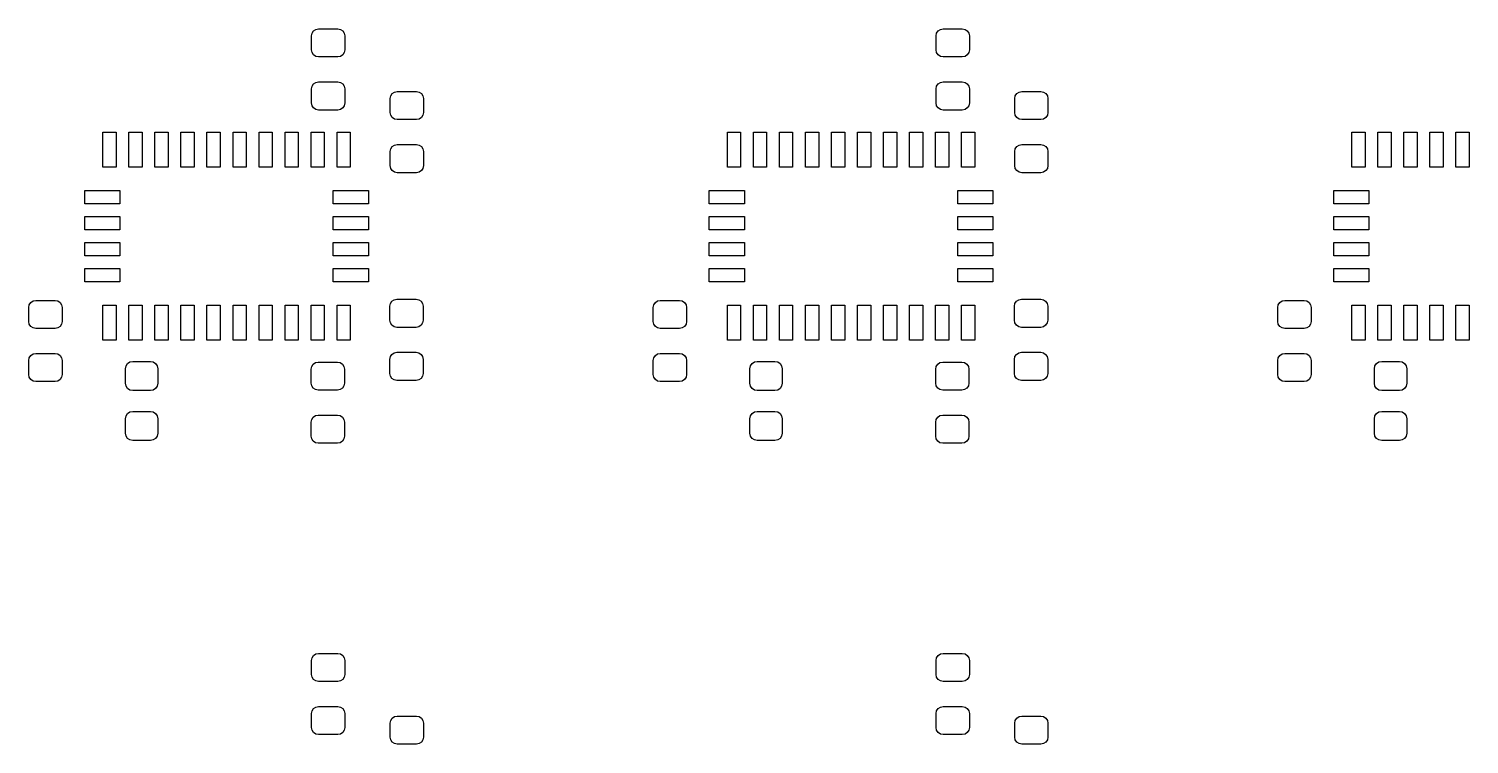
# Model space of a CAD drawing. Extents: x 120.7 to 176.3, y -84 to -28.
# Drawn here: x 120.7 to 148.38, y -41.76 to -28.02 of the extents above; entities that cross this region are included whole.
import ezdxf

# ---------------------------------------------------------------- set-up
doc = ezdxf.new("R2010")
doc.units = 0
doc.layers.add('BLACK', color=7, linetype='CONTINUOUS')

msp = doc.modelspace()

# ---------------------------------------------------------------- linework, layer by layer
at = {"layer": 'BLACK', "linetype": 'CONTINUOUS'}
for p, q in [((126.132, -28.151), (126.143, -28.0994)), ((126.132, -28.421), (126.132, -28.151)), ((126.143, -28.0994), (126.172, -28.0556)), ((126.172, -28.0556), (126.216, -28.0263)), ((126.216, -28.0263), (126.267, -28.016)), ((126.267, -28.016), (126.637, -28.016)), ((126.637, -28.016), (126.689, -28.0263)), ((126.689, -28.0263), (126.733, -28.0556)), ((126.733, -28.0556), (126.762, -28.0994)), ((126.762, -28.0994), (126.772, -28.151)), ((126.772, -28.151), (126.772, -28.421)), ((138.132, -28.151), (138.143, -28.0994)), ((138.132, -28.421), (138.132, -28.151)), ((138.143, -28.0994), (138.172, -28.0556)), ((138.172, -28.0556), (138.216, -28.0263)), ((138.216, -28.0263), (138.267, -28.016)), ((138.267, -28.016), (138.637, -28.016)), ((138.637, -28.016), (138.689, -28.0263)), ((138.689, -28.0263), (138.733, -28.0556)), ((138.733, -28.0556), (138.762, -28.0994)), ((138.762, -28.0994), (138.772, -28.151)), ((138.772, -28.151), (138.772, -28.421)), ((126.143, -28.4727), (126.132, -28.421)), ((126.172, -28.5165), (126.143, -28.4727)), ((126.762, -28.4727), (126.733, -28.5165)), ((126.772, -28.421), (126.762, -28.4727)), ((138.143, -28.4727), (138.132, -28.421)), ((138.172, -28.5165), (138.143, -28.4727)), ((138.762, -28.4727), (138.733, -28.5165)), ((138.772, -28.421), (138.762, -28.4727)), ((126.216, -28.5457), (126.172, -28.5165)), ((126.267, -28.556), (126.216, -28.5457)), ((126.637, -28.556), (126.267, -28.556)), ((126.689, -28.5457), (126.637, -28.556)), ((126.733, -28.5165), (126.689, -28.5457)), ((138.216, -28.5457), (138.172, -28.5165)), ((138.267, -28.556), (138.216, -28.5457)), ((138.637, -28.556), (138.267, -28.556)), ((138.689, -28.5457), (138.637, -28.556)), ((138.733, -28.5165), (138.689, -28.5457)), ((126.172, -29.0756), (126.216, -29.0463)), ((126.216, -29.0463), (126.267, -29.036)), ((126.267, -29.036), (126.637, -29.036)), ((126.637, -29.036), (126.689, -29.0463)), ((126.689, -29.0463), (126.733, -29.0756)), ((138.172, -29.0756), (138.216, -29.0463)), ((138.216, -29.0463), (138.267, -29.036)), ((138.267, -29.036), (138.637, -29.036)), ((138.637, -29.036), (138.689, -29.0463)), ((138.689, -29.0463), (138.733, -29.0756)), ((126.132, -29.171), (126.143, -29.1194)), ((126.132, -29.441), (126.132, -29.171)), ((126.143, -29.1194), (126.172, -29.0756)), ((126.733, -29.0756), (126.762, -29.1194)), ((126.762, -29.1194), (126.772, -29.171)), ((126.772, -29.171), (126.772, -29.441)), ((127.643, -29.355), (127.654, -29.3033)), ((127.654, -29.3033), (127.683, -29.2595)), ((127.683, -29.2595), (127.727, -29.2303)), ((127.727, -29.2303), (127.778, -29.22)), ((127.778, -29.22), (128.148, -29.22)), ((128.148, -29.22), (128.2, -29.2303)), ((128.2, -29.2303), (128.244, -29.2595)), ((128.244, -29.2595), (128.273, -29.3033)), ((128.273, -29.3033), (128.283, -29.355)), ((138.132, -29.171), (138.143, -29.1194)), ((138.132, -29.441), (138.132, -29.171)), ((138.143, -29.1194), (138.172, -29.0756)), ((138.733, -29.0756), (138.762, -29.1194)), ((138.762, -29.1194), (138.772, -29.171)), ((138.772, -29.171), (138.772, -29.441)), ((139.643, -29.355), (139.654, -29.3033)), ((139.654, -29.3033), (139.683, -29.2595)), ((139.683, -29.2595), (139.727, -29.2303)), ((139.727, -29.2303), (139.778, -29.22)), ((139.778, -29.22), (140.148, -29.22)), ((140.148, -29.22), (140.2, -29.2303)), ((140.2, -29.2303), (140.244, -29.2595)), ((140.244, -29.2595), (140.273, -29.3033)), ((140.273, -29.3033), (140.283, -29.355)), ((126.143, -29.4927), (126.132, -29.441)), ((126.172, -29.5365), (126.143, -29.4927)), ((126.216, -29.5657), (126.172, -29.5365)), ((126.267, -29.576), (126.216, -29.5657)), ((126.637, -29.576), (126.267, -29.576)), ((126.689, -29.5657), (126.637, -29.576)), ((126.733, -29.5365), (126.689, -29.5657)), ((126.762, -29.4927), (126.733, -29.5365)), ((126.772, -29.441), (126.762, -29.4927)), ((127.643, -29.625), (127.643, -29.355)), ((128.283, -29.355), (128.283, -29.625)), ((138.143, -29.4927), (138.132, -29.441)), ((138.172, -29.5365), (138.143, -29.4927)), ((138.216, -29.5657), (138.172, -29.5365)), ((138.267, -29.576), (138.216, -29.5657)), ((138.637, -29.576), (138.267, -29.576)), ((138.689, -29.5657), (138.637, -29.576)), ((138.733, -29.5365), (138.689, -29.5657)), ((138.762, -29.4927), (138.733, -29.5365)), ((138.772, -29.441), (138.762, -29.4927)), ((139.643, -29.625), (139.643, -29.355)), ((140.283, -29.355), (140.283, -29.625)), ((127.654, -29.6767), (127.643, -29.625)), ((127.683, -29.7205), (127.654, -29.6767)), ((127.727, -29.7497), (127.683, -29.7205)), ((127.778, -29.76), (127.727, -29.7497)), ((128.148, -29.76), (127.778, -29.76)), ((128.2, -29.7497), (128.148, -29.76)), ((128.244, -29.7205), (128.2, -29.7497)), ((128.273, -29.6767), (128.244, -29.7205)), ((128.283, -29.625), (128.273, -29.6767)), ((139.654, -29.6767), (139.643, -29.625)), ((139.683, -29.7205), (139.654, -29.6767)), ((139.727, -29.7497), (139.683, -29.7205)), ((139.778, -29.76), (139.727, -29.7497)), ((140.148, -29.76), (139.778, -29.76)), ((140.2, -29.7497), (140.148, -29.76)), ((140.244, -29.7205), (140.2, -29.7497)), ((140.273, -29.6767), (140.244, -29.7205)), ((140.283, -29.625), (140.273, -29.6767)), ((122.123, -30.675), (122.123, -30)), ((122.123, -30), (122.377, -30)), ((122.377, -30), (122.377, -30.675)), ((122.623, -30.675), (122.623, -30)), ((122.623, -30), (122.877, -30)), ((122.877, -30), (122.877, -30.675)), ((123.123, -30.675), (123.123, -30)), ((123.123, -30), (123.377, -30)), ((123.377, -30), (123.377, -30.675)), ((123.623, -30.675), (123.623, -30)), ((123.623, -30), (123.877, -30)), ((123.877, -30), (123.877, -30.675)), ((124.123, -30.675), (124.123, -30)), ((124.123, -30), (124.377, -30)), ((124.377, -30), (124.377, -30.675)), ((124.623, -30.675), (124.623, -30)), ((124.623, -30), (124.877, -30)), ((124.877, -30), (124.877, -30.675)), ((125.123, -30.675), (125.123, -30)), ((125.123, -30), (125.377, -30)), ((125.377, -30), (125.377, -30.675)), ((125.623, -30.675), (125.623, -30)), ((125.623, -30), (125.877, -30)), ((125.877, -30), (125.877, -30.675)), ((126.123, -30.675), (126.123, -30)), ((126.123, -30), (126.377, -30)), ((126.377, -30), (126.377, -30.675)), ((126.623, -30.675), (126.623, -30)), ((126.623, -30), (126.877, -30)), ((126.877, -30), (126.877, -30.675)), ((134.123, -30.675), (134.123, -30)), ((134.123, -30), (134.377, -30)), ((134.377, -30), (134.377, -30.675)), ((134.623, -30.675), (134.623, -30)), ((134.623, -30), (134.877, -30)), ((134.877, -30), (134.877, -30.675)), ((135.123, -30.675), (135.123, -30)), ((135.123, -30), (135.377, -30)), ((135.377, -30), (135.377, -30.675)), ((135.623, -30.675), (135.623, -30)), ((135.623, -30), (135.877, -30)), ((135.877, -30), (135.877, -30.675)), ((136.123, -30.675), (136.123, -30)), ((136.123, -30), (136.377, -30)), ((136.377, -30), (136.377, -30.675)), ((136.623, -30.675), (136.623, -30)), ((136.623, -30), (136.877, -30)), ((136.877, -30), (136.877, -30.675)), ((137.123, -30.675), (137.123, -30)), ((137.123, -30), (137.377, -30)), ((137.377, -30), (137.377, -30.675)), ((137.623, -30.675), (137.623, -30)), ((137.623, -30), (137.877, -30)), ((137.877, -30), (137.877, -30.675)), ((138.123, -30.675), (138.123, -30)), ((138.123, -30), (138.377, -30)), ((138.377, -30), (138.377, -30.675)), ((138.623, -30.675), (138.623, -30)), ((138.623, -30), (138.877, -30)), ((138.877, -30), (138.877, -30.675)), ((146.123, -30.675), (146.123, -30)), ((146.123, -30), (146.377, -30)), ((146.377, -30), (146.377, -30.675)), ((146.623, -30.675), (146.623, -30)), ((146.623, -30), (146.877, -30)), ((146.877, -30), (146.877, -30.675)), ((147.123, -30.675), (147.123, -30)), ((147.123, -30), (147.377, -30)), ((147.377, -30), (147.377, -30.675)), ((147.623, -30.675), (147.623, -30)), ((147.623, -30), (147.877, -30)), ((147.877, -30), (147.877, -30.675)), ((148.123, -30.675), (148.123, -30)), ((148.123, -30), (148.377, -30)), ((148.377, -30), (148.377, -30.675)), ((127.643, -30.375), (127.654, -30.3233)), ((127.643, -30.645), (127.643, -30.375)), ((127.654, -30.3233), (127.683, -30.2795)), ((127.683, -30.2795), (127.727, -30.2503)), ((127.727, -30.2503), (127.778, -30.24)), ((127.778, -30.24), (128.148, -30.24)), ((128.148, -30.24), (128.2, -30.2503)), ((128.2, -30.2503), (128.244, -30.2795)), ((128.244, -30.2795), (128.273, -30.3233)), ((128.273, -30.3233), (128.283, -30.375)), ((128.283, -30.375), (128.283, -30.645)), ((139.643, -30.375), (139.654, -30.3233)), ((139.643, -30.645), (139.643, -30.375)), ((139.654, -30.3233), (139.683, -30.2795)), ((139.683, -30.2795), (139.727, -30.2503)), ((139.727, -30.2503), (139.778, -30.24)), ((139.778, -30.24), (140.148, -30.24)), ((140.148, -30.24), (140.2, -30.2503)), ((140.2, -30.2503), (140.244, -30.2795)), ((140.244, -30.2795), (140.273, -30.3233)), ((140.273, -30.3233), (140.283, -30.375)), ((140.283, -30.375), (140.283, -30.645)), ((122.377, -30.675), (122.123, -30.675)), ((122.877, -30.675), (122.623, -30.675)), ((123.377, -30.675), (123.123, -30.675)), ((123.877, -30.675), (123.623, -30.675)), ((124.377, -30.675), (124.123, -30.675)), ((124.877, -30.675), (124.623, -30.675)), ((125.377, -30.675), (125.123, -30.675)), ((125.877, -30.675), (125.623, -30.675)), ((126.377, -30.675), (126.123, -30.675)), ((126.877, -30.675), (126.623, -30.675)), ((127.654, -30.6967), (127.643, -30.645)), ((127.683, -30.7405), (127.654, -30.6967)), ((128.273, -30.6967), (128.244, -30.7405)), ((128.283, -30.645), (128.273, -30.6967)), ((134.377, -30.675), (134.123, -30.675)), ((134.877, -30.675), (134.623, -30.675)), ((135.377, -30.675), (135.123, -30.675)), ((135.877, -30.675), (135.623, -30.675)), ((136.377, -30.675), (136.123, -30.675)), ((136.877, -30.675), (136.623, -30.675)), ((137.377, -30.675), (137.123, -30.675)), ((137.877, -30.675), (137.623, -30.675)), ((138.377, -30.675), (138.123, -30.675)), ((138.877, -30.675), (138.623, -30.675)), ((139.654, -30.6967), (139.643, -30.645)), ((139.683, -30.7405), (139.654, -30.6967)), ((140.273, -30.6967), (140.244, -30.7405)), ((140.283, -30.645), (140.273, -30.6967)), ((146.377, -30.675), (146.123, -30.675)), ((146.877, -30.675), (146.623, -30.675)), ((147.377, -30.675), (147.123, -30.675)), ((147.877, -30.675), (147.623, -30.675)), ((148.377, -30.675), (148.123, -30.675)), ((127.727, -30.7697), (127.683, -30.7405)), ((127.778, -30.78), (127.727, -30.7697)), ((128.148, -30.78), (127.778, -30.78)), ((128.2, -30.7697), (128.148, -30.78)), ((128.244, -30.7405), (128.2, -30.7697)), ((139.727, -30.7697), (139.683, -30.7405)), ((139.778, -30.78), (139.727, -30.7697)), ((140.148, -30.78), (139.778, -30.78)), ((140.2, -30.7697), (140.148, -30.78)), ((140.244, -30.7405), (140.2, -30.7697)), ((121.775, -31.377), (121.775, -31.123)), ((121.775, -31.123), (122.45, -31.123)), ((122.45, -31.123), (122.45, -31.377)), ((126.55, -31.377), (126.55, -31.123)), ((126.55, -31.123), (127.225, -31.123)), ((127.225, -31.123), (127.225, -31.377)), ((133.775, -31.377), (133.775, -31.123)), ((133.775, -31.123), (134.45, -31.123)), ((134.45, -31.123), (134.45, -31.377)), ((138.55, -31.377), (138.55, -31.123)), ((138.55, -31.123), (139.225, -31.123)), ((139.225, -31.123), (139.225, -31.377)), ((145.775, -31.377), (145.775, -31.123)), ((145.775, -31.123), (146.45, -31.123)), ((146.45, -31.123), (146.45, -31.377)), ((122.45, -31.377), (121.775, -31.377)), ((127.225, -31.377), (126.55, -31.377)), ((134.45, -31.377), (133.775, -31.377)), ((139.225, -31.377), (138.55, -31.377)), ((146.45, -31.377), (145.775, -31.377)), ((121.775, -31.877), (121.775, -31.623)), ((121.775, -31.623), (122.45, -31.623)), ((122.45, -31.623), (122.45, -31.877)), ((126.55, -31.877), (126.55, -31.623)), ((126.55, -31.623), (127.225, -31.623)), ((127.225, -31.623), (127.225, -31.877)), ((133.775, -31.877), (133.775, -31.623)), ((133.775, -31.623), (134.45, -31.623)), ((134.45, -31.623), (134.45, -31.877)), ((138.55, -31.877), (138.55, -31.623)), ((138.55, -31.623), (139.225, -31.623)), ((139.225, -31.623), (139.225, -31.877)), ((145.775, -31.877), (145.775, -31.623)), ((145.775, -31.623), (146.45, -31.623)), ((146.45, -31.623), (146.45, -31.877)), ((122.45, -31.877), (121.775, -31.877)), ((127.225, -31.877), (126.55, -31.877)), ((134.45, -31.877), (133.775, -31.877)), ((139.225, -31.877), (138.55, -31.877)), ((146.45, -31.877), (145.775, -31.877)), ((121.775, -32.377), (121.775, -32.123)), ((121.775, -32.123), (122.45, -32.123)), ((122.45, -32.377), (121.775, -32.377)), ((122.45, -32.123), (122.45, -32.377)), ((126.55, -32.377), (126.55, -32.123)), ((126.55, -32.123), (127.225, -32.123)), ((127.225, -32.377), (126.55, -32.377)), ((127.225, -32.123), (127.225, -32.377)), ((133.775, -32.377), (133.775, -32.123)), ((133.775, -32.123), (134.45, -32.123)), ((134.45, -32.377), (133.775, -32.377)), ((134.45, -32.123), (134.45, -32.377)), ((138.55, -32.377), (138.55, -32.123)), ((138.55, -32.123), (139.225, -32.123)), ((139.225, -32.377), (138.55, -32.377)), ((139.225, -32.123), (139.225, -32.377)), ((145.775, -32.377), (145.775, -32.123)), ((145.775, -32.123), (146.45, -32.123)), ((146.45, -32.377), (145.775, -32.377)), ((146.45, -32.123), (146.45, -32.377)), ((121.775, -32.877), (121.775, -32.623)), ((121.775, -32.623), (122.45, -32.623)), ((122.45, -32.623), (122.45, -32.877)), ((126.55, -32.877), (126.55, -32.623)), ((126.55, -32.623), (127.225, -32.623)), ((127.225, -32.623), (127.225, -32.877)), ((133.775, -32.877), (133.775, -32.623)), ((133.775, -32.623), (134.45, -32.623)), ((134.45, -32.623), (134.45, -32.877)), ((138.55, -32.877), (138.55, -32.623)), ((138.55, -32.623), (139.225, -32.623)), ((139.225, -32.623), (139.225, -32.877)), ((145.775, -32.877), (145.775, -32.623)), ((145.775, -32.623), (146.45, -32.623)), ((146.45, -32.623), (146.45, -32.877)), ((122.45, -32.877), (121.775, -32.877)), ((127.225, -32.877), (126.55, -32.877)), ((134.45, -32.877), (133.775, -32.877)), ((139.225, -32.877), (138.55, -32.877)), ((146.45, -32.877), (145.775, -32.877)), ((127.721, -33.2217), (127.773, -33.2114)), ((127.773, -33.2114), (128.143, -33.2114)), ((128.143, -33.2114), (128.194, -33.2217)), ((139.721, -33.2217), (139.773, -33.2114)), ((139.773, -33.2114), (140.143, -33.2114)), ((140.143, -33.2114), (140.194, -33.2217)), ((120.699, -33.3677), (120.709, -33.316)), ((120.699, -33.6377), (120.699, -33.3677)), ((120.709, -33.316), (120.739, -33.2722)), ((120.739, -33.2722), (120.782, -33.243)), ((120.782, -33.243), (120.834, -33.2327)), ((120.834, -33.2327), (121.204, -33.2327)), ((121.204, -33.2327), (121.256, -33.243)), ((121.256, -33.243), (121.3, -33.2722)), ((121.3, -33.2722), (121.329, -33.316)), ((121.329, -33.316), (121.339, -33.3677)), ((121.339, -33.3677), (121.339, -33.6377)), ((122.123, -34), (122.123, -33.325)), ((122.123, -33.325), (122.377, -33.325)), ((122.377, -33.325), (122.377, -34)), ((122.623, -34), (122.623, -33.325)), ((122.623, -33.325), (122.877, -33.325)), ((122.877, -33.325), (122.877, -34)), ((123.123, -34), (123.123, -33.325)), ((123.123, -33.325), (123.377, -33.325)), ((123.377, -33.325), (123.377, -34)), ((123.623, -34), (123.623, -33.325)), ((123.623, -33.325), (123.877, -33.325)), ((123.877, -33.325), (123.877, -34)), ((124.123, -34), (124.123, -33.325)), ((124.123, -33.325), (124.377, -33.325)), ((124.377, -33.325), (124.377, -34)), ((124.623, -34), (124.623, -33.325)), ((124.623, -33.325), (124.877, -33.325)), ((124.877, -33.325), (124.877, -34)), ((125.123, -34), (125.123, -33.325)), ((125.123, -33.325), (125.377, -33.325)), ((125.377, -33.325), (125.377, -34)), ((125.623, -34), (125.623, -33.325)), ((125.623, -33.325), (125.877, -33.325)), ((125.877, -33.325), (125.877, -34)), ((126.123, -34), (126.123, -33.325)), ((126.123, -33.325), (126.377, -33.325)), ((126.377, -33.325), (126.377, -34)), ((126.623, -34), (126.623, -33.325)), ((126.623, -33.325), (126.877, -33.325)), ((126.877, -33.325), (126.877, -34)), ((127.638, -33.3464), (127.648, -33.2947)), ((127.638, -33.6164), (127.638, -33.3464)), ((127.648, -33.2947), (127.677, -33.2509)), ((127.677, -33.2509), (127.721, -33.2217)), ((128.194, -33.2217), (128.238, -33.2509)), ((128.238, -33.2509), (128.267, -33.2947)), ((128.267, -33.2947), (128.278, -33.3464)), ((128.278, -33.3464), (128.278, -33.6164)), ((132.699, -33.3677), (132.709, -33.316)), ((132.699, -33.6377), (132.699, -33.3677)), ((132.709, -33.316), (132.739, -33.2722)), ((132.739, -33.2722), (132.782, -33.243)), ((132.782, -33.243), (132.834, -33.2327)), ((132.834, -33.2327), (133.204, -33.2327)), ((133.204, -33.2327), (133.256, -33.243)), ((133.256, -33.243), (133.3, -33.2722)), ((133.3, -33.2722), (133.329, -33.316)), ((133.329, -33.316), (133.339, -33.3677)), ((133.339, -33.3677), (133.339, -33.6377)), ((134.123, -34), (134.123, -33.325)), ((134.123, -33.325), (134.377, -33.325)), ((134.377, -33.325), (134.377, -34)), ((134.623, -34), (134.623, -33.325)), ((134.623, -33.325), (134.877, -33.325)), ((134.877, -33.325), (134.877, -34)), ((135.123, -34), (135.123, -33.325)), ((135.123, -33.325), (135.377, -33.325)), ((135.377, -33.325), (135.377, -34)), ((135.623, -34), (135.623, -33.325)), ((135.623, -33.325), (135.877, -33.325)), ((135.877, -33.325), (135.877, -34)), ((136.123, -34), (136.123, -33.325)), ((136.123, -33.325), (136.377, -33.325)), ((136.377, -33.325), (136.377, -34)), ((136.623, -34), (136.623, -33.325)), ((136.623, -33.325), (136.877, -33.325)), ((136.877, -33.325), (136.877, -34)), ((137.123, -34), (137.123, -33.325)), ((137.123, -33.325), (137.377, -33.325)), ((137.377, -33.325), (137.377, -34)), ((137.623, -34), (137.623, -33.325)), ((137.623, -33.325), (137.877, -33.325)), ((137.877, -33.325), (137.877, -34)), ((138.123, -34), (138.123, -33.325)), ((138.123, -33.325), (138.377, -33.325)), ((138.377, -33.325), (138.377, -34)), ((138.623, -34), (138.623, -33.325)), ((138.623, -33.325), (138.877, -33.325)), ((138.877, -33.325), (138.877, -34)), ((139.638, -33.3464), (139.648, -33.2947)), ((139.638, -33.6164), (139.638, -33.3464)), ((139.648, -33.2947), (139.677, -33.2509)), ((139.677, -33.2509), (139.721, -33.2217)), ((140.194, -33.2217), (140.238, -33.2509)), ((140.238, -33.2509), (140.267, -33.2947)), ((140.267, -33.2947), (140.278, -33.3464)), ((140.278, -33.3464), (140.278, -33.6164)), ((144.699, -33.3677), (144.709, -33.316)), ((144.699, -33.6377), (144.699, -33.3677)), ((144.709, -33.316), (144.739, -33.2722)), ((144.739, -33.2722), (144.782, -33.243)), ((144.782, -33.243), (144.834, -33.2327)), ((144.834, -33.2327), (145.204, -33.2327)), ((145.204, -33.2327), (145.256, -33.243)), ((145.256, -33.243), (145.3, -33.2722)), ((145.3, -33.2722), (145.329, -33.316)), ((145.329, -33.316), (145.339, -33.3677)), ((145.339, -33.3677), (145.339, -33.6377)), ((146.123, -34), (146.123, -33.325)), ((146.123, -33.325), (146.377, -33.325)), ((146.377, -33.325), (146.377, -34)), ((146.623, -34), (146.623, -33.325)), ((146.623, -33.325), (146.877, -33.325)), ((146.877, -33.325), (146.877, -34)), ((147.123, -34), (147.123, -33.325)), ((147.123, -33.325), (147.377, -33.325)), ((147.377, -33.325), (147.377, -34)), ((147.623, -34), (147.623, -33.325)), ((147.623, -33.325), (147.877, -33.325)), ((147.877, -33.325), (147.877, -34)), ((148.123, -34), (148.123, -33.325)), ((148.123, -33.325), (148.377, -33.325)), ((148.377, -33.325), (148.377, -34)), ((120.709, -33.6894), (120.699, -33.6377)), ((120.739, -33.7332), (120.709, -33.6894)), ((120.782, -33.7624), (120.739, -33.7332)), ((120.834, -33.7727), (120.782, -33.7624)), ((121.256, -33.7624), (121.204, -33.7727)), ((121.3, -33.7332), (121.256, -33.7624)), ((121.329, -33.6894), (121.3, -33.7332)), ((121.339, -33.6377), (121.329, -33.6894)), ((127.648, -33.668), (127.638, -33.6164)), ((127.677, -33.7118), (127.648, -33.668)), ((127.721, -33.7411), (127.677, -33.7118)), ((127.773, -33.7514), (127.721, -33.7411)), ((128.143, -33.7514), (127.773, -33.7514)), ((128.194, -33.7411), (128.143, -33.7514)), ((128.238, -33.7118), (128.194, -33.7411)), ((128.267, -33.668), (128.238, -33.7118)), ((128.278, -33.6164), (128.267, -33.668)), ((132.709, -33.6894), (132.699, -33.6377)), ((132.739, -33.7332), (132.709, -33.6894)), ((132.782, -33.7624), (132.739, -33.7332)), ((132.834, -33.7727), (132.782, -33.7624)), ((133.256, -33.7624), (133.204, -33.7727)), ((133.3, -33.7332), (133.256, -33.7624)), ((133.329, -33.6894), (133.3, -33.7332)), ((133.339, -33.6377), (133.329, -33.6894)), ((139.648, -33.668), (139.638, -33.6164)), ((139.677, -33.7118), (139.648, -33.668)), ((139.721, -33.7411), (139.677, -33.7118)), ((139.773, -33.7514), (139.721, -33.7411)), ((140.143, -33.7514), (139.773, -33.7514)), ((140.194, -33.7411), (140.143, -33.7514)), ((140.238, -33.7118), (140.194, -33.7411)), ((140.267, -33.668), (140.238, -33.7118)), ((140.278, -33.6164), (140.267, -33.668)), ((144.709, -33.6894), (144.699, -33.6377)), ((144.739, -33.7332), (144.709, -33.6894)), ((144.782, -33.7624), (144.739, -33.7332)), ((144.834, -33.7727), (144.782, -33.7624)), ((145.256, -33.7624), (145.204, -33.7727)), ((145.3, -33.7332), (145.256, -33.7624)), ((145.329, -33.6894), (145.3, -33.7332)), ((145.339, -33.6377), (145.329, -33.6894)), ((121.204, -33.7727), (120.834, -33.7727)), ((122.377, -34), (122.123, -34)), ((122.877, -34), (122.623, -34)), ((123.377, -34), (123.123, -34)), ((123.877, -34), (123.623, -34)), ((124.377, -34), (124.123, -34)), ((124.877, -34), (124.623, -34)), ((125.377, -34), (125.123, -34)), ((125.877, -34), (125.623, -34)), ((126.377, -34), (126.123, -34)), ((126.877, -34), (126.623, -34)), ((133.204, -33.7727), (132.834, -33.7727)), ((134.377, -34), (134.123, -34)), ((134.877, -34), (134.623, -34)), ((135.377, -34), (135.123, -34)), ((135.877, -34), (135.623, -34)), ((136.377, -34), (136.123, -34)), ((136.877, -34), (136.623, -34)), ((137.377, -34), (137.123, -34)), ((137.877, -34), (137.623, -34)), ((138.377, -34), (138.123, -34)), ((138.877, -34), (138.623, -34)), ((145.204, -33.7727), (144.834, -33.7727)), ((146.377, -34), (146.123, -34)), ((146.877, -34), (146.623, -34)), ((147.377, -34), (147.123, -34)), ((147.877, -34), (147.623, -34)), ((148.377, -34), (148.123, -34)), ((120.709, -34.336), (120.739, -34.2922)), ((120.739, -34.2922), (120.782, -34.263)), ((120.782, -34.263), (120.834, -34.2527)), ((120.834, -34.2527), (121.204, -34.2527)), ((121.204, -34.2527), (121.256, -34.263)), ((121.256, -34.263), (121.3, -34.2922)), ((121.3, -34.2922), (121.329, -34.336)), ((127.638, -34.3664), (127.648, -34.3147)), ((127.648, -34.3147), (127.677, -34.2709)), ((127.677, -34.2709), (127.721, -34.2417)), ((127.721, -34.2417), (127.773, -34.2314)), ((127.773, -34.2314), (128.143, -34.2314)), ((128.143, -34.2314), (128.194, -34.2417)), ((128.194, -34.2417), (128.238, -34.2709)), ((128.238, -34.2709), (128.267, -34.3147)), ((128.267, -34.3147), (128.278, -34.3664)), ((132.709, -34.336), (132.739, -34.2922)), ((132.739, -34.2922), (132.782, -34.263)), ((132.782, -34.263), (132.834, -34.2527)), ((132.834, -34.2527), (133.204, -34.2527)), ((133.204, -34.2527), (133.256, -34.263)), ((133.256, -34.263), (133.3, -34.2922)), ((133.3, -34.2922), (133.329, -34.336)), ((139.638, -34.3664), (139.648, -34.3147)), ((139.648, -34.3147), (139.677, -34.2709)), ((139.677, -34.2709), (139.721, -34.2417)), ((139.721, -34.2417), (139.773, -34.2314)), ((139.773, -34.2314), (140.143, -34.2314)), ((140.143, -34.2314), (140.194, -34.2417)), ((140.194, -34.2417), (140.238, -34.2709)), ((140.238, -34.2709), (140.267, -34.3147)), ((140.267, -34.3147), (140.278, -34.3664)), ((144.709, -34.336), (144.739, -34.2922)), ((144.739, -34.2922), (144.782, -34.263)), ((144.782, -34.263), (144.834, -34.2527)), ((144.834, -34.2527), (145.204, -34.2527)), ((145.204, -34.2527), (145.256, -34.263)), ((145.256, -34.263), (145.3, -34.2922)), ((145.3, -34.2922), (145.329, -34.336)), ((120.699, -34.3877), (120.709, -34.336)), ((120.699, -34.6577), (120.699, -34.3877)), ((121.329, -34.336), (121.339, -34.3877)), ((121.339, -34.3877), (121.339, -34.6577)), ((122.556, -34.5463), (122.567, -34.4928)), ((122.556, -34.8263), (122.556, -34.5463)), ((122.567, -34.4928), (122.597, -34.4474)), ((122.597, -34.4474), (122.643, -34.417)), ((122.643, -34.417), (122.696, -34.4063)), ((122.696, -34.4063), (123.036, -34.4063)), ((123.036, -34.4063), (123.09, -34.417)), ((123.09, -34.417), (123.135, -34.4474)), ((123.135, -34.4474), (123.165, -34.4928)), ((123.165, -34.4928), (123.176, -34.5463)), ((123.176, -34.5463), (123.176, -34.8263)), ((126.125, -34.5526), (126.135, -34.5009)), ((126.125, -34.8226), (126.125, -34.5526)), ((126.135, -34.5009), (126.165, -34.4571)), ((126.165, -34.4571), (126.208, -34.4278)), ((126.208, -34.4278), (126.26, -34.4176)), ((126.26, -34.4176), (126.63, -34.4176)), ((126.63, -34.4176), (126.682, -34.4278)), ((126.682, -34.4278), (126.726, -34.4571)), ((126.726, -34.4571), (126.755, -34.5009)), ((126.755, -34.5009), (126.765, -34.5526)), ((126.765, -34.5526), (126.765, -34.8226)), ((127.638, -34.6364), (127.638, -34.3664)), ((128.278, -34.3664), (128.278, -34.6364)), ((132.699, -34.3877), (132.709, -34.336)), ((132.699, -34.6577), (132.699, -34.3877)), ((133.329, -34.336), (133.339, -34.3877)), ((133.339, -34.3877), (133.339, -34.6577)), ((134.556, -34.5463), (134.567, -34.4928)), ((134.556, -34.8263), (134.556, -34.5463)), ((134.567, -34.4928), (134.597, -34.4474)), ((134.597, -34.4474), (134.643, -34.417)), ((134.643, -34.417), (134.696, -34.4063)), ((134.696, -34.4063), (135.036, -34.4063)), ((135.036, -34.4063), (135.09, -34.417)), ((135.09, -34.417), (135.135, -34.4474)), ((135.135, -34.4474), (135.165, -34.4928)), ((135.165, -34.4928), (135.176, -34.5463)), ((135.176, -34.5463), (135.176, -34.8263)), ((138.125, -34.5526), (138.135, -34.5009)), ((138.125, -34.8226), (138.125, -34.5526)), ((138.135, -34.5009), (138.165, -34.4571)), ((138.165, -34.4571), (138.208, -34.4278)), ((138.208, -34.4278), (138.26, -34.4176)), ((138.26, -34.4176), (138.63, -34.4176)), ((138.63, -34.4176), (138.682, -34.4278)), ((138.682, -34.4278), (138.726, -34.4571)), ((138.726, -34.4571), (138.755, -34.5009)), ((138.755, -34.5009), (138.765, -34.5526)), ((138.765, -34.5526), (138.765, -34.8226)), ((139.638, -34.6364), (139.638, -34.3664)), ((140.278, -34.3664), (140.278, -34.6364)), ((144.699, -34.3877), (144.709, -34.336)), ((144.699, -34.6577), (144.699, -34.3877)), ((145.329, -34.336), (145.339, -34.3877)), ((145.339, -34.3877), (145.339, -34.6577)), ((146.556, -34.5463), (146.567, -34.4928)), ((146.556, -34.8263), (146.556, -34.5463)), ((146.567, -34.4928), (146.597, -34.4474)), ((146.597, -34.4474), (146.643, -34.417)), ((146.643, -34.417), (146.696, -34.4063)), ((146.696, -34.4063), (147.036, -34.4063)), ((147.036, -34.4063), (147.09, -34.417)), ((147.09, -34.417), (147.135, -34.4474)), ((147.135, -34.4474), (147.165, -34.4928)), ((147.165, -34.4928), (147.176, -34.5463)), ((147.176, -34.5463), (147.176, -34.8263)), ((120.709, -34.7094), (120.699, -34.6577)), ((120.739, -34.7532), (120.709, -34.7094)), ((120.782, -34.7824), (120.739, -34.7532)), ((120.834, -34.7927), (120.782, -34.7824)), ((121.204, -34.7927), (120.834, -34.7927)), ((121.256, -34.7824), (121.204, -34.7927)), ((121.3, -34.7532), (121.256, -34.7824)), ((121.329, -34.7094), (121.3, -34.7532)), ((121.339, -34.6577), (121.329, -34.7094)), ((122.567, -34.8799), (122.556, -34.8263)), ((123.176, -34.8263), (123.165, -34.8799)), ((126.135, -34.8742), (126.125, -34.8226)), ((126.165, -34.918), (126.135, -34.8742)), ((126.755, -34.8742), (126.726, -34.918)), ((126.765, -34.8226), (126.755, -34.8742)), ((127.648, -34.688), (127.638, -34.6364)), ((127.677, -34.7318), (127.648, -34.688)), ((127.721, -34.7611), (127.677, -34.7318)), ((127.773, -34.7714), (127.721, -34.7611)), ((128.143, -34.7714), (127.773, -34.7714)), ((128.194, -34.7611), (128.143, -34.7714)), ((128.238, -34.7318), (128.194, -34.7611)), ((128.267, -34.688), (128.238, -34.7318)), ((128.278, -34.6364), (128.267, -34.688)), ((132.709, -34.7094), (132.699, -34.6577)), ((132.739, -34.7532), (132.709, -34.7094)), ((132.782, -34.7824), (132.739, -34.7532)), ((132.834, -34.7927), (132.782, -34.7824)), ((133.204, -34.7927), (132.834, -34.7927)), ((133.256, -34.7824), (133.204, -34.7927)), ((133.3, -34.7532), (133.256, -34.7824)), ((133.329, -34.7094), (133.3, -34.7532)), ((133.339, -34.6577), (133.329, -34.7094)), ((134.567, -34.8799), (134.556, -34.8263)), ((135.176, -34.8263), (135.165, -34.8799)), ((138.135, -34.8742), (138.125, -34.8226)), ((138.165, -34.918), (138.135, -34.8742)), ((138.755, -34.8742), (138.726, -34.918)), ((138.765, -34.8226), (138.755, -34.8742)), ((139.648, -34.688), (139.638, -34.6364)), ((139.677, -34.7318), (139.648, -34.688)), ((139.721, -34.7611), (139.677, -34.7318)), ((139.773, -34.7714), (139.721, -34.7611)), ((140.143, -34.7714), (139.773, -34.7714)), ((140.194, -34.7611), (140.143, -34.7714)), ((140.238, -34.7318), (140.194, -34.7611)), ((140.267, -34.688), (140.238, -34.7318)), ((140.278, -34.6364), (140.267, -34.688)), ((144.709, -34.7094), (144.699, -34.6577)), ((144.739, -34.7532), (144.709, -34.7094)), ((144.782, -34.7824), (144.739, -34.7532)), ((144.834, -34.7927), (144.782, -34.7824)), ((145.204, -34.7927), (144.834, -34.7927)), ((145.256, -34.7824), (145.204, -34.7927)), ((145.3, -34.7532), (145.256, -34.7824)), ((145.329, -34.7094), (145.3, -34.7532)), ((145.339, -34.6577), (145.329, -34.7094)), ((146.567, -34.8799), (146.556, -34.8263)), ((147.176, -34.8263), (147.165, -34.8799)), ((122.597, -34.9253), (122.567, -34.8799)), ((122.643, -34.9557), (122.597, -34.9253)), ((122.696, -34.9663), (122.643, -34.9557)), ((123.036, -34.9663), (122.696, -34.9663)), ((123.09, -34.9557), (123.036, -34.9663)), ((123.135, -34.9253), (123.09, -34.9557)), ((123.165, -34.8799), (123.135, -34.9253)), ((126.208, -34.9473), (126.165, -34.918)), ((126.26, -34.9576), (126.208, -34.9473)), ((126.63, -34.9576), (126.26, -34.9576)), ((126.682, -34.9473), (126.63, -34.9576)), ((126.726, -34.918), (126.682, -34.9473)), ((134.597, -34.9253), (134.567, -34.8799)), ((134.643, -34.9557), (134.597, -34.9253)), ((134.696, -34.9663), (134.643, -34.9557)), ((135.036, -34.9663), (134.696, -34.9663)), ((135.09, -34.9557), (135.036, -34.9663)), ((135.135, -34.9253), (135.09, -34.9557)), ((135.165, -34.8799), (135.135, -34.9253)), ((138.208, -34.9473), (138.165, -34.918)), ((138.26, -34.9576), (138.208, -34.9473)), ((138.63, -34.9576), (138.26, -34.9576)), ((138.682, -34.9473), (138.63, -34.9576)), ((138.726, -34.918), (138.682, -34.9473)), ((146.597, -34.9253), (146.567, -34.8799)), ((146.643, -34.9557), (146.597, -34.9253)), ((146.696, -34.9663), (146.643, -34.9557)), ((147.036, -34.9663), (146.696, -34.9663)), ((147.09, -34.9557), (147.036, -34.9663)), ((147.135, -34.9253), (147.09, -34.9557)), ((147.165, -34.8799), (147.135, -34.9253)), ((122.567, -35.4528), (122.597, -35.4074)), ((122.597, -35.4074), (122.643, -35.377)), ((122.643, -35.377), (122.696, -35.3663)), ((122.696, -35.3663), (123.036, -35.3663)), ((123.036, -35.3663), (123.09, -35.377)), ((123.09, -35.377), (123.135, -35.4074)), ((123.135, -35.4074), (123.165, -35.4528)), ((134.567, -35.4528), (134.597, -35.4074)), ((134.597, -35.4074), (134.643, -35.377)), ((134.643, -35.377), (134.696, -35.3663)), ((134.696, -35.3663), (135.036, -35.3663)), ((135.036, -35.3663), (135.09, -35.377)), ((135.09, -35.377), (135.135, -35.4074)), ((135.135, -35.4074), (135.165, -35.4528)), ((146.567, -35.4528), (146.597, -35.4074)), ((146.597, -35.4074), (146.643, -35.377)), ((146.643, -35.377), (146.696, -35.3663)), ((146.696, -35.3663), (147.036, -35.3663)), ((147.036, -35.3663), (147.09, -35.377)), ((147.09, -35.377), (147.135, -35.4074)), ((147.135, -35.4074), (147.165, -35.4528)), ((122.556, -35.5063), (122.567, -35.4528)), ((122.556, -35.7863), (122.556, -35.5063)), ((123.165, -35.4528), (123.176, -35.5063)), ((123.176, -35.5063), (123.176, -35.7863)), ((126.125, -35.5726), (126.135, -35.5209)), ((126.125, -35.8426), (126.125, -35.5726)), ((126.135, -35.5209), (126.165, -35.4771)), ((126.165, -35.4771), (126.208, -35.4478)), ((126.208, -35.4478), (126.26, -35.4376)), ((126.26, -35.4376), (126.63, -35.4376)), ((126.63, -35.4376), (126.682, -35.4478)), ((126.682, -35.4478), (126.726, -35.4771)), ((126.726, -35.4771), (126.755, -35.5209)), ((126.755, -35.5209), (126.765, -35.5726)), ((126.765, -35.5726), (126.765, -35.8426)), ((134.556, -35.5063), (134.567, -35.4528)), ((134.556, -35.7863), (134.556, -35.5063)), ((135.165, -35.4528), (135.176, -35.5063)), ((135.176, -35.5063), (135.176, -35.7863)), ((138.125, -35.5726), (138.135, -35.5209)), ((138.125, -35.8426), (138.125, -35.5726)), ((138.135, -35.5209), (138.165, -35.4771)), ((138.165, -35.4771), (138.208, -35.4478)), ((138.208, -35.4478), (138.26, -35.4376)), ((138.26, -35.4376), (138.63, -35.4376)), ((138.63, -35.4376), (138.682, -35.4478)), ((138.682, -35.4478), (138.726, -35.4771)), ((138.726, -35.4771), (138.755, -35.5209)), ((138.755, -35.5209), (138.765, -35.5726)), ((138.765, -35.5726), (138.765, -35.8426)), ((146.556, -35.5063), (146.567, -35.4528)), ((146.556, -35.7863), (146.556, -35.5063)), ((147.165, -35.4528), (147.176, -35.5063)), ((147.176, -35.5063), (147.176, -35.7863)), ((122.567, -35.8399), (122.556, -35.7863)), ((122.597, -35.8853), (122.567, -35.8399)), ((122.643, -35.9157), (122.597, -35.8853)), ((122.696, -35.9263), (122.643, -35.9157)), ((123.036, -35.9263), (122.696, -35.9263)), ((123.09, -35.9157), (123.036, -35.9263)), ((123.135, -35.8853), (123.09, -35.9157)), ((123.165, -35.8399), (123.135, -35.8853)), ((123.176, -35.7863), (123.165, -35.8399)), ((126.135, -35.8942), (126.125, -35.8426)), ((126.165, -35.938), (126.135, -35.8942)), ((126.208, -35.9673), (126.165, -35.938)), ((126.26, -35.9776), (126.208, -35.9673)), ((126.63, -35.9776), (126.26, -35.9776)), ((126.682, -35.9673), (126.63, -35.9776)), ((126.726, -35.938), (126.682, -35.9673)), ((126.755, -35.8942), (126.726, -35.938)), ((126.765, -35.8426), (126.755, -35.8942)), ((134.567, -35.8399), (134.556, -35.7863)), ((134.597, -35.8853), (134.567, -35.8399)), ((134.643, -35.9157), (134.597, -35.8853)), ((134.696, -35.9263), (134.643, -35.9157)), ((135.036, -35.9263), (134.696, -35.9263)), ((135.09, -35.9157), (135.036, -35.9263)), ((135.135, -35.8853), (135.09, -35.9157)), ((135.165, -35.8399), (135.135, -35.8853)), ((135.176, -35.7863), (135.165, -35.8399)), ((138.135, -35.8942), (138.125, -35.8426)), ((138.165, -35.938), (138.135, -35.8942)), ((138.208, -35.9673), (138.165, -35.938)), ((138.26, -35.9776), (138.208, -35.9673)), ((138.63, -35.9776), (138.26, -35.9776)), ((138.682, -35.9673), (138.63, -35.9776)), ((138.726, -35.938), (138.682, -35.9673)), ((138.755, -35.8942), (138.726, -35.938)), ((138.765, -35.8426), (138.755, -35.8942)), ((146.567, -35.8399), (146.556, -35.7863)), ((146.597, -35.8853), (146.567, -35.8399)), ((146.643, -35.9157), (146.597, -35.8853)), ((146.696, -35.9263), (146.643, -35.9157)), ((147.036, -35.9263), (146.696, -35.9263)), ((147.09, -35.9157), (147.036, -35.9263)), ((147.135, -35.8853), (147.09, -35.9157)), ((147.165, -35.8399), (147.135, -35.8853)), ((147.176, -35.7863), (147.165, -35.8399)), ((126.132, -40.151), (126.143, -40.0994)), ((126.143, -40.0994), (126.172, -40.0556)), ((126.172, -40.0556), (126.216, -40.0263)), ((126.216, -40.0263), (126.267, -40.016)), ((126.267, -40.016), (126.637, -40.016)), ((126.637, -40.016), (126.689, -40.0263)), ((126.689, -40.0263), (126.733, -40.0556)), ((126.733, -40.0556), (126.762, -40.0994)), ((126.762, -40.0994), (126.772, -40.151)), ((138.132, -40.151), (138.143, -40.0994)), ((138.143, -40.0994), (138.172, -40.0556)), ((138.172, -40.0556), (138.216, -40.0263)), ((138.216, -40.0263), (138.267, -40.016)), ((138.267, -40.016), (138.637, -40.016)), ((138.637, -40.016), (138.689, -40.0263)), ((138.689, -40.0263), (138.733, -40.0556)), ((138.733, -40.0556), (138.762, -40.0994)), ((138.762, -40.0994), (138.772, -40.151)), ((126.132, -40.421), (126.132, -40.151)), ((126.772, -40.151), (126.772, -40.421)), ((138.132, -40.421), (138.132, -40.151)), ((138.772, -40.151), (138.772, -40.421)), ((126.143, -40.4727), (126.132, -40.421)), ((126.172, -40.5165), (126.143, -40.4727)), ((126.216, -40.5457), (126.172, -40.5165)), ((126.267, -40.556), (126.216, -40.5457)), ((126.637, -40.556), (126.267, -40.556)), ((126.689, -40.5457), (126.637, -40.556)), ((126.733, -40.5165), (126.689, -40.5457)), ((126.762, -40.4727), (126.733, -40.5165)), ((126.772, -40.421), (126.762, -40.4727)), ((138.143, -40.4727), (138.132, -40.421)), ((138.172, -40.5165), (138.143, -40.4727)), ((138.216, -40.5457), (138.172, -40.5165)), ((138.267, -40.556), (138.216, -40.5457)), ((138.637, -40.556), (138.267, -40.556)), ((138.689, -40.5457), (138.637, -40.556)), ((138.733, -40.5165), (138.689, -40.5457)), ((138.762, -40.4727), (138.733, -40.5165)), ((138.772, -40.421), (138.762, -40.4727)), ((126.132, -41.171), (126.143, -41.1194)), ((126.132, -41.441), (126.132, -41.171)), ((126.143, -41.1194), (126.172, -41.0756)), ((126.172, -41.0756), (126.216, -41.0463)), ((126.216, -41.0463), (126.267, -41.036)), ((126.267, -41.036), (126.637, -41.036)), ((126.637, -41.036), (126.689, -41.0463)), ((126.689, -41.0463), (126.733, -41.0756)), ((126.733, -41.0756), (126.762, -41.1194)), ((126.762, -41.1194), (126.772, -41.171)), ((126.772, -41.171), (126.772, -41.441)), ((127.683, -41.2595), (127.727, -41.2303)), ((127.727, -41.2303), (127.778, -41.22)), ((127.778, -41.22), (128.148, -41.22)), ((128.148, -41.22), (128.2, -41.2303)), ((128.2, -41.2303), (128.244, -41.2595)), ((138.132, -41.171), (138.143, -41.1194)), ((138.132, -41.441), (138.132, -41.171)), ((138.143, -41.1194), (138.172, -41.0756)), ((138.172, -41.0756), (138.216, -41.0463)), ((138.216, -41.0463), (138.267, -41.036)), ((138.267, -41.036), (138.637, -41.036)), ((138.637, -41.036), (138.689, -41.0463)), ((138.689, -41.0463), (138.733, -41.0756)), ((138.733, -41.0756), (138.762, -41.1194)), ((138.762, -41.1194), (138.772, -41.171)), ((138.772, -41.171), (138.772, -41.441)), ((139.683, -41.2595), (139.727, -41.2303)), ((139.727, -41.2303), (139.778, -41.22)), ((139.778, -41.22), (140.148, -41.22)), ((140.148, -41.22), (140.2, -41.2303)), ((140.2, -41.2303), (140.244, -41.2595)), ((126.143, -41.4927), (126.132, -41.441)), ((126.172, -41.5365), (126.143, -41.4927)), ((126.762, -41.4927), (126.733, -41.5365)), ((126.772, -41.441), (126.762, -41.4927)), ((127.643, -41.355), (127.654, -41.3033)), ((127.643, -41.625), (127.643, -41.355)), ((127.654, -41.3033), (127.683, -41.2595)), ((128.244, -41.2595), (128.273, -41.3033)), ((128.273, -41.3033), (128.283, -41.355)), ((128.283, -41.355), (128.283, -41.625)), ((138.143, -41.4927), (138.132, -41.441)), ((138.172, -41.5365), (138.143, -41.4927)), ((138.762, -41.4927), (138.733, -41.5365)), ((138.772, -41.441), (138.762, -41.4927)), ((139.643, -41.355), (139.654, -41.3033)), ((139.643, -41.625), (139.643, -41.355)), ((139.654, -41.3033), (139.683, -41.2595)), ((140.244, -41.2595), (140.273, -41.3033)), ((140.273, -41.3033), (140.283, -41.355)), ((140.283, -41.355), (140.283, -41.625)), ((126.216, -41.5658), (126.172, -41.5365)), ((126.267, -41.576), (126.216, -41.5658)), ((126.637, -41.576), (126.267, -41.576)), ((126.689, -41.5658), (126.637, -41.576)), ((126.733, -41.5365), (126.689, -41.5658)), ((127.654, -41.6767), (127.643, -41.625)), ((127.683, -41.7205), (127.654, -41.6767)), ((127.727, -41.7497), (127.683, -41.7205)), ((127.778, -41.76), (127.727, -41.7497)), ((128.148, -41.76), (127.778, -41.76)), ((128.2, -41.7497), (128.148, -41.76)), ((128.244, -41.7205), (128.2, -41.7497)), ((128.273, -41.6767), (128.244, -41.7205)), ((128.283, -41.625), (128.273, -41.6767)), ((138.216, -41.5658), (138.172, -41.5365)), ((138.267, -41.576), (138.216, -41.5658)), ((138.637, -41.576), (138.267, -41.576)), ((138.689, -41.5658), (138.637, -41.576)), ((138.733, -41.5365), (138.689, -41.5658)), ((139.654, -41.6767), (139.643, -41.625)), ((139.683, -41.7205), (139.654, -41.6767)), ((139.727, -41.7497), (139.683, -41.7205)), ((139.778, -41.76), (139.727, -41.7497)), ((140.148, -41.76), (139.778, -41.76)), ((140.2, -41.7497), (140.148, -41.76)), ((140.244, -41.7205), (140.2, -41.7497)), ((140.273, -41.6767), (140.244, -41.7205)), ((140.283, -41.625), (140.273, -41.6767))]:
    msp.add_line(p, q, dxfattribs=at)

doc.saveas('drawing.dxf')
